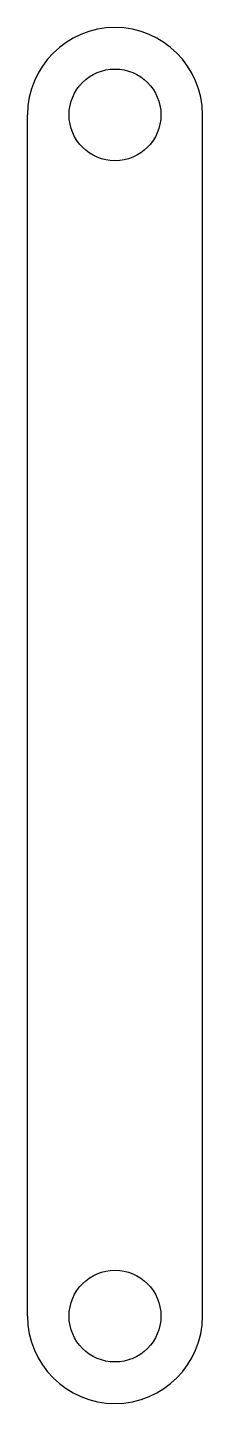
# Model space of a CAD drawing. Extents: x 0 to 8, y 0 to 63.
import ezdxf

# ---------------------------------------------------------------- set-up
doc = ezdxf.new("R2010")
doc.units = 0
doc.header["$MEASUREMENT"] = 0
doc.layers.get('0').update_dxf_attribs({"linetype": 'CONTINUOUS'})

msp = doc.modelspace()

# ---------------------------------------------------------------- linework, layer by layer
at = {"color": 7, "linetype": 'CONTINUOUS'}
for p, q in [((0, 4), (0, 59)), ((8, 4), (8, 59))]:
    msp.add_line(p, q, dxfattribs=at)
for centre in [(4, 59), (4, 4)]:
    msp.add_circle(centre, 2.1, dxfattribs=at)
for centre, start, end in [((4, 59), 90, 180), ((4, 59), 0, 90), ((4, 4), 180, 270), ((4, 4), 270, 0)]:
    msp.add_arc(centre, 4, start, end, dxfattribs=at)

doc.saveas('drawing.dxf')
